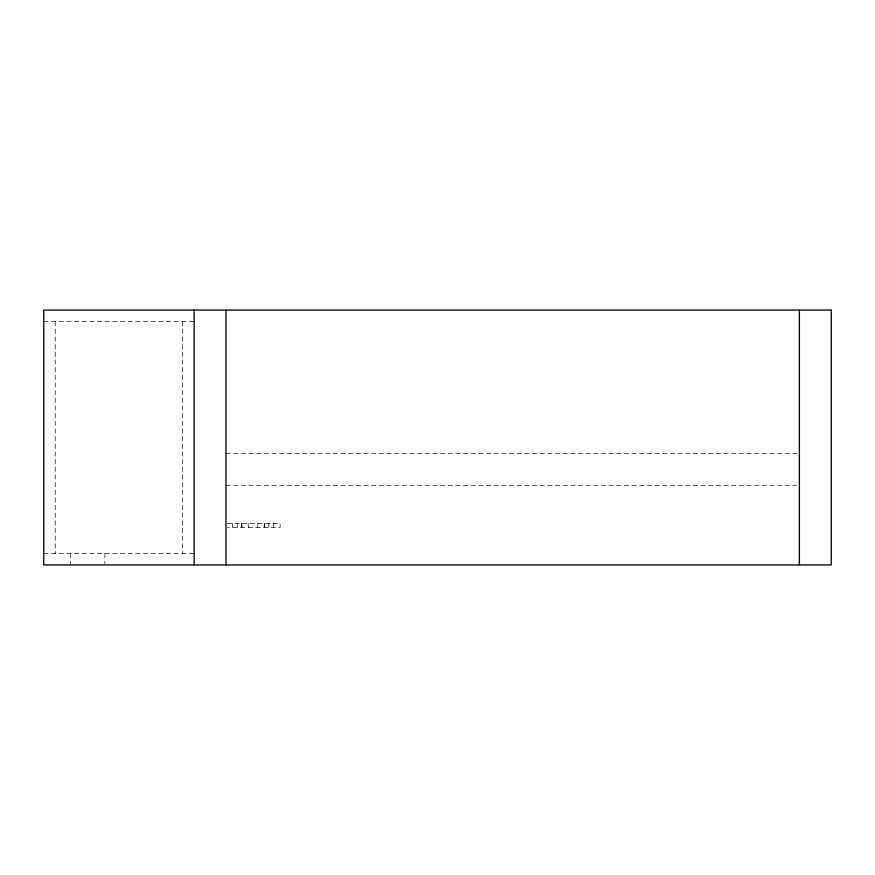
<?xml version="1.0" encoding="UTF-8"?>
<svg xmlns="http://www.w3.org/2000/svg" width="875" height="875" viewBox="0 0 875 875"><rect width="100%" height="100%" fill="white"/><g stroke="black" fill="none" stroke-linecap="round" stroke-linejoin="round"><path stroke-width="0.66" stroke-dasharray="4.38 3.28" d="M43.75 321.541L194.119 321.541M225.969 453.425L796.666 453.425M225.969 485.286L796.666 485.286M227.325 523.512L280.131 523.512L280.131 527.341L227.325 527.341M43.75 553.459L194.119 553.459M268.822 523.512L268.822 527.341M264.359 523.512L264.359 527.341M264.195 523.512L264.195 527.341M257.83 523.512L257.83 527.341M248.27 523.512L248.27 527.341M241.905 523.512L241.905 527.341M241.741 523.512L241.741 527.341M237.278 523.512L237.278 527.341M232.345 523.512L232.345 527.341M182.645 321.541L182.645 553.459M104.913 553.459L104.913 563.653M70.514 553.459L70.514 563.653M55.223 321.541L55.223 553.459M273.755 527.341L273.755 523.512L273.722 527.341"/><path stroke-width="1.31" d="M799.389 310.078L799.389 564.922M225.969 310.078L225.969 564.922M194.119 310.078L194.119 564.922M831.25 310.078L43.75 310.078L43.75 564.922L831.25 564.922L831.25 310.078"/></g></svg>
